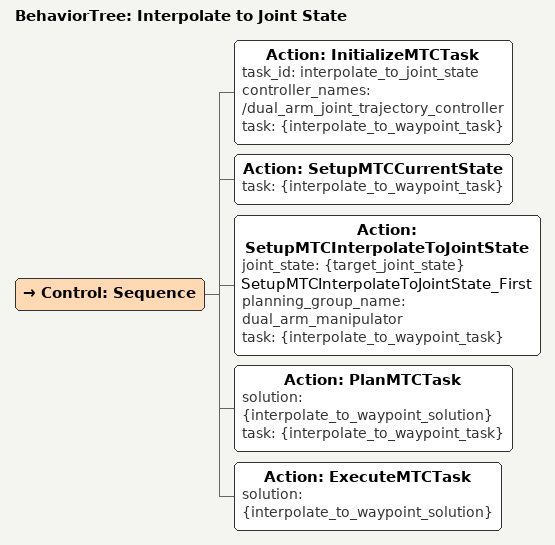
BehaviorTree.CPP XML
<?xml version="1.0"?>
<root BTCPP_format="4" main_tree_to_execute="Interpolate to Joint State">
    <BehaviorTree ID="Interpolate to Joint State" _description="Move to a specified joint state using joint interpolation">
            <Control ID="Sequence">
      <Action ID="InitializeMTCTask" task_id="interpolate_to_joint_state" controller_names="/dual_arm_joint_trajectory_controller" task="{interpolate_to_waypoint_task}"/>
                <Action ID="SetupMTCCurrentState" task="{interpolate_to_waypoint_task}"/>
                <Action ID="SetupMTCInterpolateToJointState" joint_state="{target_joint_state}" name="SetupMTCInterpolateToJointState_First" planning_group_name="dual_arm_manipulator" task="{interpolate_to_waypoint_task}"/>
                <Action ID="PlanMTCTask" solution="{interpolate_to_waypoint_solution}" task="{interpolate_to_waypoint_task}"/>
                <Action ID="ExecuteMTCTask" solution="{interpolate_to_waypoint_solution}"/>
        </Control>
    </BehaviorTree>
</root>
